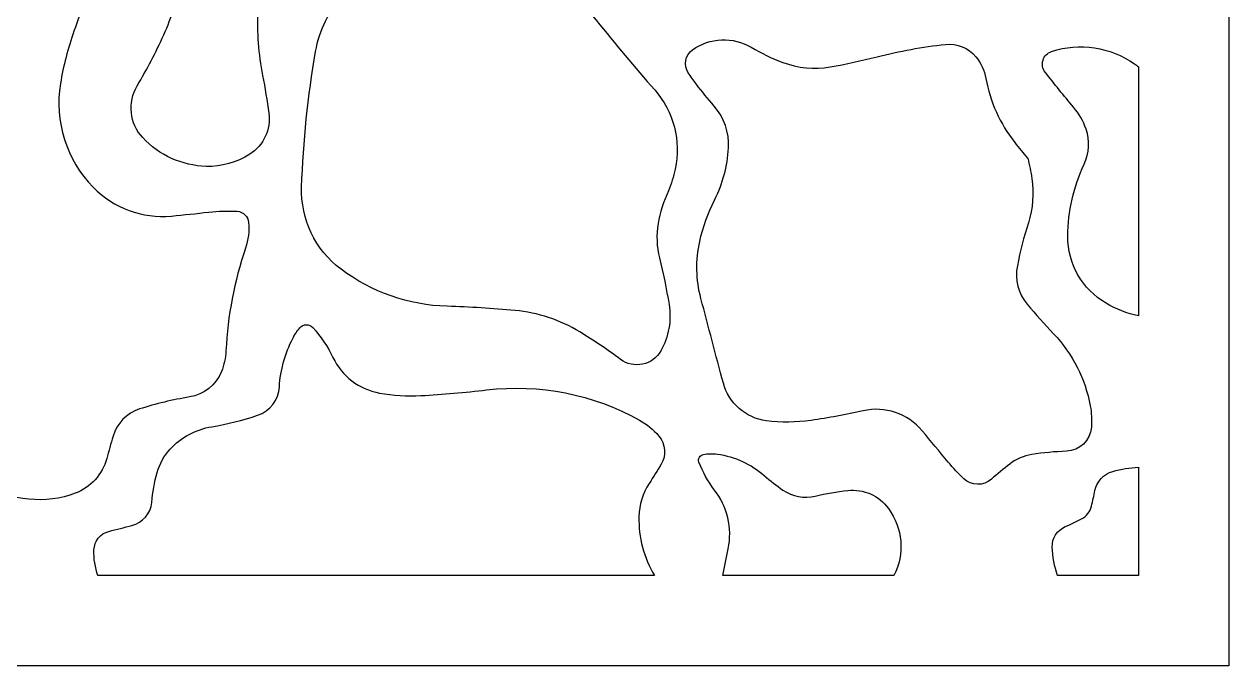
# Model space of a CAD drawing. Header units: centimetres. Extents: x -9.9 to 10.3, y -9.5 to 9.3.
# Drawn here: x -5.011 to -0.14, y -9.532 to -6.935 of the extents above; entities that cross this region are included whole.
import ezdxf

# ---------------------------------------------------------------- set-up
doc = ezdxf.new("R2010")
doc.units = ezdxf.units.CM
doc.header["$MEASUREMENT"] = 0
doc.layers.add('layer 1', color=7, linetype='Continuous')

msp = doc.modelspace()

# ---------------------------------------------------------------- linework, layer by layer
at = {"layer": 'layer 1', "color": 177}
for points, knots in [([(-0.14037, 9.32214), (-0.14037, 9.32214), (-9.88152, 9.32214), (-9.88152, 9.32214), (-9.88152, 9.32214), (-9.88152, 9.32214), (-9.88152, -9.53163), (-9.88152, -9.53163), (-9.88152, -9.53163), (-9.88152, -9.53163), (-0.14037, -9.53163), (-0.14037, -9.53163), (-0.14037, -9.53163), (-0.14037, -9.53163), (-0.14037, 9.32214), (-0.14037, 9.32214)], [0, 0, 0, 0, 0.2, 0.2, 0.2, 0.2, 0.4, 0.4, 0.4, 0.4, 0.6, 0.6, 0.6, 0.6, 1, 1, 1, 1]), ([(-4.27977, -5.81125), (-4.28118, -5.761), (-4.28763, -5.71102), (-4.29904, -5.66205), (-4.29904, -5.66205), (-4.31991, -5.57247), (-4.34848, -5.48487), (-4.38444, -5.40021), (-4.38444, -5.40021), (-4.40358, -5.3552), (-4.45223, -5.33046), (-4.49985, -5.34161), (-4.49985, -5.34161), (-4.56896, -5.35776), (-4.62824, -5.4018), (-4.66361, -5.46333), (-4.66361, -5.46333), (-4.6914, -5.51169), (-4.68136, -5.57287), (-4.6395, -5.60973), (-4.6395, -5.60973), (-4.60802, -5.63748), (-4.57794, -5.66679), (-4.54937, -5.69752), (-4.54937, -5.69752), (-4.4797, -5.77255), (-4.43854, -5.86969), (-4.43306, -5.97193), (-4.43306, -5.97193), (-4.42402, -6.14081), (-4.4076, -6.30919), (-4.38384, -6.47664), (-4.38384, -6.47664), (-4.37072, -6.56913), (-4.37017, -6.663), (-4.38222, -6.75564), (-4.38222, -6.75564), (-4.39221, -6.83296), (-4.41379, -6.90835), (-4.44622, -6.97924), (-4.44622, -6.97924), (-4.47849, -7.04979), (-4.51443, -7.11861), (-4.55389, -7.1854), (-4.55389, -7.1854), (-4.59352, -7.25254), (-4.5844, -7.33765), (-4.53134, -7.39476), (-4.53134, -7.39476), (-4.46493, -7.46628), (-4.37269, -7.50814), (-4.27514, -7.51098), (-4.27514, -7.51098), (-4.21276, -7.5128), (-4.15132, -7.4958), (-4.09874, -7.46218), (-4.09874, -7.46218), (-4.04296, -7.42649), (-4.01292, -7.36177), (-4.02175, -7.29614), (-4.02175, -7.29614), (-4.02863, -7.24496), (-4.03698, -7.19399), (-4.0468, -7.14329), (-4.0468, -7.14329), (-4.06365, -7.0564), (-4.07029, -6.96781), (-4.06658, -6.87938), (-4.06658, -6.87938), (-4.06297, -6.79245), (-4.00218, -6.71836), (-3.91768, -6.69767), (-3.91768, -6.69767), (-3.87503, -6.68724), (-3.83398, -6.67113), (-3.79562, -6.64976), (-3.79562, -6.64976), (-3.76363, -6.63193), (-3.7452, -6.59693), (-3.74865, -6.56046), (-3.74865, -6.56046), (-3.75188, -6.52617), (-3.7656, -6.49373), (-3.78796, -6.46753), (-3.78796, -6.46753), (-3.81041, -6.44121), (-3.84178, -6.42414), (-3.87607, -6.41961), (-3.87607, -6.41961), (-3.92673, -6.41292), (-3.97769, -6.40879), (-4.02877, -6.40725), (-4.02877, -6.40725), (-4.05775, -6.40638), (-4.08629, -6.39984), (-4.11276, -6.38801), (-4.11276, -6.38801), (-4.16395, -6.36518), (-4.20143, -6.31954), (-4.21392, -6.26491), (-4.21392, -6.26491), (-4.23968, -6.1522), (-4.26028, -6.03836), (-4.27566, -5.92377), (-4.27566, -5.92377), (-4.28066, -5.88649), (-4.28204, -5.8488), (-4.27977, -5.81125)], [0, 0, 0, 0, 0.0357143, 0.0357143, 0.0357143, 0.0357143, 0.0714286, 0.0714286, 0.0714286, 0.0714286, 0.1071429, 0.1071429, 0.1071429, 0.1071429, 0.1428571, 0.1428571, 0.1428571, 0.1428571, 0.1785714, 0.1785714, 0.1785714, 0.1785714, 0.2142857, 0.2142857, 0.2142857, 0.2142857, 0.25, 0.25, 0.25, 0.25, 0.2857143, 0.2857143, 0.2857143, 0.2857143, 0.3214286, 0.3214286, 0.3214286, 0.3214286, 0.3571429, 0.3571429, 0.3571429, 0.3571429, 0.3928571, 0.3928571, 0.3928571, 0.3928571, 0.4285714, 0.4285714, 0.4285714, 0.4285714, 0.4642857, 0.4642857, 0.4642857, 0.4642857, 0.5, 0.5, 0.5, 0.5, 0.5357143, 0.5357143, 0.5357143, 0.5357143, 0.5714286, 0.5714286, 0.5714286, 0.5714286, 0.6071429, 0.6071429, 0.6071429, 0.6071429, 0.6428571, 0.6428571, 0.6428571, 0.6428571, 0.6785714, 0.6785714, 0.6785714, 0.6785714, 0.7142857, 0.7142857, 0.7142857, 0.7142857, 0.75, 0.75, 0.75, 0.75, 0.7857143, 0.7857143, 0.7857143, 0.7857143, 0.8214286, 0.8214286, 0.8214286, 0.8214286, 0.8571429, 0.8571429, 0.8571429, 0.8571429, 0.8928571, 0.8928571, 0.8928571, 0.8928571, 0.9285714, 0.9285714, 0.9285714, 0.9285714, 1, 1, 1, 1]), ([(-4.74733, -5.96332), (-4.78467, -5.87727), (-4.84033, -5.80044), (-4.91048, -5.73815), (-4.91048, -5.73815), (-4.93929, -5.71252), (-4.97076, -5.69005), (-5.00435, -5.67111), (-5.00435, -5.67111), (-5.05468, -5.64275), (-5.11787, -5.65291), (-5.1567, -5.69568), (-5.1567, -5.69568), (-5.21255, -5.75716), (-5.2582, -5.82715), (-5.29193, -5.90306), (-5.29193, -5.90306), (-5.33207, -5.9934), (-5.38118, -6.07952), (-5.4385, -6.16007), (-5.4385, -6.16007), (-5.49294, -6.2366), (-5.51141, -6.33295), (-5.48907, -6.42417), (-5.48907, -6.42417), (-5.4677, -6.5115), (-5.43674, -6.59619), (-5.39675, -6.67671), (-5.39675, -6.67671), (-5.38672, -6.69691), (-5.37678, -6.71715), (-5.36695, -6.73744), (-5.36695, -6.73744), (-5.27395, -6.92937), (-5.2361, -7.14348), (-5.2576, -7.35566), (-5.2576, -7.35566), (-5.2654, -7.43251), (-5.28261, -7.50813), (-5.30882, -7.58078), (-5.30882, -7.58078), (-5.33792, -7.66155), (-5.41793, -7.71254), (-5.50344, -7.70498), (-5.50344, -7.70498), (-5.59024, -7.69726), (-5.67689, -7.688), (-5.76335, -7.6772), (-5.76335, -7.6772), (-5.80127, -7.67246), (-5.83932, -7.68466), (-5.86739, -7.71058), (-5.86739, -7.71058), (-5.8907, -7.73215), (-5.90578, -7.76113), (-5.91002, -7.7926), (-5.91002, -7.7926), (-5.92175, -7.87948), (-5.90181, -7.96762), (-5.85378, -8.04096), (-5.85378, -8.04096), (-5.83153, -8.07495), (-5.82821, -8.11799), (-5.84495, -8.155), (-5.84495, -8.155), (-5.86069, -8.18976), (-5.87818, -8.22369), (-5.89738, -8.25666), (-5.89738, -8.25666), (-5.90798, -8.27491), (-5.90937, -8.29708), (-5.90113, -8.31651), (-5.90113, -8.31651), (-5.89289, -8.33594), (-5.87614, -8.35032), (-5.85565, -8.35539), (-5.85565, -8.35539), (-5.79043, -8.37162), (-5.72561, -8.38946), (-5.66127, -8.40889), (-5.66127, -8.40889), (-5.56555, -8.43783), (-5.48531, -8.50388), (-5.43847, -8.59224), (-5.43847, -8.59224), (-5.38377, -8.69542), (-5.29244, -8.7743), (-5.18237, -8.81333), (-5.18237, -8.81333), (-5.12062, -8.83523), (-5.05658, -8.84994), (-4.99146, -8.85717), (-4.99146, -8.85717), (-4.92793, -8.86422), (-4.86366, -8.85598), (-4.80397, -8.8331), (-4.80397, -8.8331), (-4.74177, -8.80925), (-4.69462, -8.75734), (-4.6769, -8.69313), (-4.6769, -8.69313), (-4.66856, -8.66294), (-4.66006, -8.63279), (-4.65141, -8.60268), (-4.65141, -8.60268), (-4.63637, -8.55033), (-4.59613, -8.50893), (-4.54425, -8.49234), (-4.54425, -8.49234), (-4.47806, -8.4712), (-4.41039, -8.45496), (-4.34181, -8.44376), (-4.34181, -8.44376), (-4.28399, -8.4343), (-4.23532, -8.39545), (-4.21335, -8.34114), (-4.21335, -8.34114), (-4.20248, -8.3143), (-4.19621, -8.28582), (-4.1948, -8.25689), (-4.1948, -8.25689), (-4.18794, -8.11544), (-4.1613, -7.97561), (-4.11567, -7.84154), (-4.11567, -7.84154), (-4.10431, -7.80814), (-4.10006, -7.77276), (-4.10319, -7.73762), (-4.10319, -7.73762), (-4.10537, -7.71328), (-4.12496, -7.6942), (-4.14936, -7.69271), (-4.14936, -7.69271), (-4.18748, -7.69037), (-4.22573, -7.69142), (-4.26367, -7.69587), (-4.26367, -7.69587), (-4.31419, -7.70179), (-4.36478, -7.70706), (-4.41544, -7.7117), (-4.41544, -7.7117), (-4.53297, -7.72247), (-4.64918, -7.6797), (-4.73176, -7.59537), (-4.73176, -7.59537), (-4.84005, -7.48478), (-4.88914, -7.32906), (-4.86399, -7.17634), (-4.86399, -7.17634), (-4.85209, -7.10413), (-4.83385, -7.0331), (-4.80949, -6.96408), (-4.80949, -6.96408), (-4.77861, -6.87673), (-4.74557, -6.79014), (-4.7104, -6.70442), (-4.7104, -6.70442), (-4.64857, -6.55368), (-4.63411, -6.38777), (-4.66899, -6.22862), (-4.66899, -6.22862), (-4.68875, -6.13843), (-4.71493, -6.04979), (-4.74733, -5.96333), (-4.74733, -5.96333), (-4.74733, -5.96333), (-4.74733, -5.96332), (-4.74733, -5.96332)], [0, 0, 0, 0, 0.0232558, 0.0232558, 0.0232558, 0.0232558, 0.0465116, 0.0465116, 0.0465116, 0.0465116, 0.0697674, 0.0697674, 0.0697674, 0.0697674, 0.0930233, 0.0930233, 0.0930233, 0.0930233, 0.1162791, 0.1162791, 0.1162791, 0.1162791, 0.1395349, 0.1395349, 0.1395349, 0.1395349, 0.1627907, 0.1627907, 0.1627907, 0.1627907, 0.1860465, 0.1860465, 0.1860465, 0.1860465, 0.2093023, 0.2093023, 0.2093023, 0.2093023, 0.2325581, 0.2325581, 0.2325581, 0.2325581, 0.255814, 0.255814, 0.255814, 0.255814, 0.2790698, 0.2790698, 0.2790698, 0.2790698, 0.3023256, 0.3023256, 0.3023256, 0.3023256, 0.3255814, 0.3255814, 0.3255814, 0.3255814, 0.3488372, 0.3488372, 0.3488372, 0.3488372, 0.372093, 0.372093, 0.372093, 0.372093, 0.3953488, 0.3953488, 0.3953488, 0.3953488, 0.4186047, 0.4186047, 0.4186047, 0.4186047, 0.4418605, 0.4418605, 0.4418605, 0.4418605, 0.4651163, 0.4651163, 0.4651163, 0.4651163, 0.4883721, 0.4883721, 0.4883721, 0.4883721, 0.5116279, 0.5116279, 0.5116279, 0.5116279, 0.5348837, 0.5348837, 0.5348837, 0.5348837, 0.5581395, 0.5581395, 0.5581395, 0.5581395, 0.5813953, 0.5813953, 0.5813953, 0.5813953, 0.6046512, 0.6046512, 0.6046512, 0.6046512, 0.627907, 0.627907, 0.627907, 0.627907, 0.6511628, 0.6511628, 0.6511628, 0.6511628, 0.6744186, 0.6744186, 0.6744186, 0.6744186, 0.6976744, 0.6976744, 0.6976744, 0.6976744, 0.7209302, 0.7209302, 0.7209302, 0.7209302, 0.744186, 0.744186, 0.744186, 0.744186, 0.7674419, 0.7674419, 0.7674419, 0.7674419, 0.7906977, 0.7906977, 0.7906977, 0.7906977, 0.8139535, 0.8139535, 0.8139535, 0.8139535, 0.8372093, 0.8372093, 0.8372093, 0.8372093, 0.8604651, 0.8604651, 0.8604651, 0.8604651, 0.8837209, 0.8837209, 0.8837209, 0.8837209, 0.9069767, 0.9069767, 0.9069767, 0.9069767, 0.9302326, 0.9302326, 0.9302326, 0.9302326, 0.9534884, 0.9534884, 0.9534884, 0.9534884, 1, 1, 1, 1]), ([(-2.40596, -7.60995), (-2.39478, -7.5814), (-2.38585, -7.55203), (-2.37926, -7.52208), (-2.37926, -7.52208), (-2.35423, -7.40827), (-2.38471, -7.28943), (-2.4615, -7.20177), (-2.4615, -7.20177), (-2.54227, -7.10955), (-2.621, -7.01554), (-2.69761, -6.91983), (-2.69761, -6.91983), (-2.77682, -6.82091), (-2.88942, -6.75442), (-3.01431, -6.73291), (-3.01431, -6.73291), (-3.19923, -6.70105), (-3.38857, -6.70624), (-3.57146, -6.74822), (-3.57146, -6.74822), (-3.66805, -6.7704), (-3.74942, -6.83495), (-3.79292, -6.924), (-3.79292, -6.924), (-3.81177, -6.96256), (-3.82504, -7.00358), (-3.83236, -7.04587), (-3.83236, -7.04587), (-3.86373, -7.22725), (-3.88262, -7.41055), (-3.88888, -7.59451), (-3.88888, -7.59451), (-3.89329, -7.7246), (-3.83397, -7.84856), (-3.72982, -7.92663), (-3.72982, -7.92663), (-3.60562, -8.01975), (-3.45581, -8.07229), (-3.30064, -8.07708), (-3.30064, -8.07708), (-3.20894, -8.07992), (-3.11734, -8.08554), (-3.02597, -8.09393), (-3.02597, -8.09393), (-2.93344, -8.10242), (-2.84405, -8.13201), (-2.76472, -8.18039), (-2.76472, -8.18039), (-2.70801, -8.21498), (-2.6529, -8.25214), (-2.59957, -8.29175), (-2.59957, -8.29175), (-2.57407, -8.31066), (-2.54169, -8.31772), (-2.51063, -8.31115), (-2.51063, -8.31115), (-2.47957, -8.30457), (-2.45292, -8.28514), (-2.43727, -8.25752), (-2.43727, -8.25752), (-2.40484, -8.20037), (-2.39299, -8.13386), (-2.40371, -8.06903), (-2.40371, -8.06903), (-2.41412, -8.00604), (-2.42704, -7.94349), (-2.44245, -7.88154), (-2.44245, -7.88154), (-2.45375, -7.83608), (-2.45555, -7.78876), (-2.44775, -7.74258), (-2.44775, -7.74258), (-2.43998, -7.69666), (-2.42592, -7.65203), (-2.40596, -7.60995)], [0, 0, 0, 0, 0.05, 0.05, 0.05, 0.05, 0.1, 0.1, 0.1, 0.1, 0.15, 0.15, 0.15, 0.15, 0.2, 0.2, 0.2, 0.2, 0.25, 0.25, 0.25, 0.25, 0.3, 0.3, 0.3, 0.3, 0.35, 0.35, 0.35, 0.35, 0.4, 0.4, 0.4, 0.4, 0.45, 0.45, 0.45, 0.45, 0.5, 0.5, 0.5, 0.5, 0.55, 0.55, 0.55, 0.55, 0.6, 0.6, 0.6, 0.6, 0.65, 0.65, 0.65, 0.65, 0.7, 0.7, 0.7, 0.7, 0.75, 0.75, 0.75, 0.75, 0.8, 0.8, 0.8, 0.8, 0.85, 0.85, 0.85, 0.85, 0.9, 0.9, 0.9, 0.9, 1, 1, 1, 1]), ([(-0.95425, -7.4782), (-0.97183, -7.45692), (-0.98914, -7.43542), (-1.00618, -7.4137), (-1.00618, -7.4137), (-1.06548, -7.33814), (-1.10561, -7.24929), (-1.12313, -7.15485), (-1.12313, -7.15485), (-1.12905, -7.12292), (-1.14287, -7.093), (-1.16334, -7.06778), (-1.16334, -7.06778), (-1.19303, -7.03115), (-1.23927, -7.01216), (-1.28613, -7.01739), (-1.28613, -7.01739), (-1.37946, -7.02778), (-1.47195, -7.04462), (-1.56295, -7.06778), (-1.56295, -7.06778), (-1.6254, -7.08367), (-1.68843, -7.09722), (-1.75189, -7.1084), (-1.75189, -7.1084), (-1.81648, -7.11978), (-1.88297, -7.1135), (-1.94429, -7.09024), (-1.94429, -7.09024), (-1.98824, -7.07358), (-2.03069, -7.05316), (-2.07114, -7.02922), (-2.07114, -7.02922), (-2.14537, -6.98532), (-2.23841, -6.98925), (-2.30861, -7.03934), (-2.30861, -7.03934), (-2.33854, -7.06071), (-2.34621, -7.10187), (-2.32591, -7.13253), (-2.32591, -7.13253), (-2.31587, -7.14771), (-2.30535, -7.16255), (-2.29436, -7.17704), (-2.29436, -7.17704), (-2.27106, -7.20776), (-2.24674, -7.23769), (-2.22143, -7.26678), (-2.22143, -7.26678), (-2.18079, -7.31349), (-2.15993, -7.37424), (-2.16327, -7.43606), (-2.16327, -7.43606), (-2.16726, -7.5097), (-2.18661, -7.58172), (-2.22004, -7.64745), (-2.22004, -7.64745), (-2.24695, -7.70035), (-2.26698, -7.75645), (-2.27965, -7.81442), (-2.27965, -7.81442), (-2.29626, -7.89056), (-2.29465, -7.96951), (-2.27493, -8.0449), (-2.27493, -8.0449), (-2.24497, -8.15948), (-2.21462, -8.27396), (-2.18388, -8.38834), (-2.18388, -8.38834), (-2.16209, -8.46934), (-2.09367, -8.52914), (-2.01047, -8.53979), (-2.01047, -8.53979), (-1.95035, -8.5475), (-1.88948, -8.5471), (-1.82946, -8.53858), (-1.82946, -8.53858), (-1.75869, -8.52854), (-1.68837, -8.51556), (-1.61867, -8.49967), (-1.61867, -8.49967), (-1.53059, -8.47956), (-1.43861, -8.51067), (-1.38073, -8.58004), (-1.38073, -8.58004), (-1.34546, -8.62233), (-1.31031, -8.66472), (-1.27528, -8.70721), (-1.27528, -8.70721), (-1.25561, -8.73106), (-1.2344, -8.7536), (-1.21179, -8.77468), (-1.21179, -8.77468), (-1.18061, -8.80371), (-1.13259, -8.80455), (-1.10049, -8.77654), (-1.10049, -8.77654), (-1.07618, -8.75536), (-1.05132, -8.73481), (-1.02594, -8.71492), (-1.02594, -8.71492), (-1.00015, -8.69471), (-0.96959, -8.68145), (-0.93721, -8.67644), (-0.93721, -8.67644), (-0.89095, -8.66927), (-0.84429, -8.66488), (-0.79751, -8.66329), (-0.79751, -8.66329), (-0.74387, -8.66144), (-0.70025, -8.61958), (-0.69633, -8.56606), (-0.69633, -8.56606), (-0.69419, -8.53718), (-0.69575, -8.50816), (-0.70094, -8.47967), (-0.70094, -8.47967), (-0.72092, -8.37023), (-0.77228, -8.26901), (-0.84882, -8.18828), (-0.84882, -8.18828), (-0.88559, -8.14949), (-0.92115, -8.10958), (-0.95547, -8.06861), (-0.95547, -8.06861), (-0.99152, -8.02558), (-1.00624, -7.96854), (-0.99556, -7.91342), (-0.99556, -7.91342), (-0.98415, -7.85456), (-0.96932, -7.7964), (-0.95114, -7.73926), (-0.95114, -7.73926), (-0.93273, -7.68141), (-0.92784, -7.62013), (-0.93685, -7.56009), (-0.93685, -7.56009), (-0.94098, -7.53257), (-0.94663, -7.5053), (-0.95378, -7.4784), (-0.95378, -7.4784), (-0.95378, -7.4784), (-0.95425, -7.4782), (-0.95425, -7.4782), (-0.95425, -7.4782), (-0.95425, -7.4782), (-0.95425, -7.4782), (-0.95425, -7.4782)], [0, 0, 0, 0, 0.0263158, 0.0263158, 0.0263158, 0.0263158, 0.0526316, 0.0526316, 0.0526316, 0.0526316, 0.0789474, 0.0789474, 0.0789474, 0.0789474, 0.1052632, 0.1052632, 0.1052632, 0.1052632, 0.1315789, 0.1315789, 0.1315789, 0.1315789, 0.1578947, 0.1578947, 0.1578947, 0.1578947, 0.1842105, 0.1842105, 0.1842105, 0.1842105, 0.2105263, 0.2105263, 0.2105263, 0.2105263, 0.2368421, 0.2368421, 0.2368421, 0.2368421, 0.2631579, 0.2631579, 0.2631579, 0.2631579, 0.2894737, 0.2894737, 0.2894737, 0.2894737, 0.3157895, 0.3157895, 0.3157895, 0.3157895, 0.3421053, 0.3421053, 0.3421053, 0.3421053, 0.3684211, 0.3684211, 0.3684211, 0.3684211, 0.3947368, 0.3947368, 0.3947368, 0.3947368, 0.4210526, 0.4210526, 0.4210526, 0.4210526, 0.4473684, 0.4473684, 0.4473684, 0.4473684, 0.4736842, 0.4736842, 0.4736842, 0.4736842, 0.5, 0.5, 0.5, 0.5, 0.5263158, 0.5263158, 0.5263158, 0.5263158, 0.5526316, 0.5526316, 0.5526316, 0.5526316, 0.5789474, 0.5789474, 0.5789474, 0.5789474, 0.6052632, 0.6052632, 0.6052632, 0.6052632, 0.6315789, 0.6315789, 0.6315789, 0.6315789, 0.6578947, 0.6578947, 0.6578947, 0.6578947, 0.6842105, 0.6842105, 0.6842105, 0.6842105, 0.7105263, 0.7105263, 0.7105263, 0.7105263, 0.7368421, 0.7368421, 0.7368421, 0.7368421, 0.7631579, 0.7631579, 0.7631579, 0.7631579, 0.7894737, 0.7894737, 0.7894737, 0.7894737, 0.8157895, 0.8157895, 0.8157895, 0.8157895, 0.8421053, 0.8421053, 0.8421053, 0.8421053, 0.8684211, 0.8684211, 0.8684211, 0.8684211, 0.8947368, 0.8947368, 0.8947368, 0.8947368, 0.9210526, 0.9210526, 0.9210526, 0.9210526, 0.9473684, 0.9473684, 0.9473684, 0.9473684, 1, 1, 1, 1]), ([(-0.50561, -8.11576), (-0.50561, -8.11576), (-0.50561, -7.1082), (-0.50561, -7.1082), (-0.50561, -7.1082), (-0.51125, -7.10413), (-0.51691, -7.10009), (-0.52259, -7.09608), (-0.52259, -7.09608), (-0.62006, -7.02735), (-0.74421, -7.00878), (-0.8575, -7.04609), (-0.8575, -7.04609), (-0.87396, -7.05153), (-0.88677, -7.06462), (-0.89187, -7.08119), (-0.89187, -7.08119), (-0.89696, -7.09777), (-0.89379, -7.11568), (-0.88322, -7.12943), (-0.88322, -7.12943), (-0.84608, -7.17789), (-0.80767, -7.22536), (-0.76804, -7.2718), (-0.76804, -7.2718), (-0.74585, -7.2978), (-0.72877, -7.32776), (-0.71769, -7.36008), (-0.71769, -7.36008), (-0.70185, -7.40652), (-0.70468, -7.45733), (-0.72557, -7.50173), (-0.72557, -7.50173), (-0.76857, -7.59309), (-0.79113, -7.69269), (-0.79167, -7.79367), (-0.79167, -7.79367), (-0.79225, -7.90522), (-0.73332, -8.00853), (-0.63695, -8.06471), (-0.63695, -8.06471), (-0.59612, -8.08852), (-0.5518, -8.10575), (-0.50561, -8.11576)], [0, 0, 0, 0, 0.0833333, 0.0833333, 0.0833333, 0.0833333, 0.1666667, 0.1666667, 0.1666667, 0.1666667, 0.25, 0.25, 0.25, 0.25, 0.3333333, 0.3333333, 0.3333333, 0.3333333, 0.4166667, 0.4166667, 0.4166667, 0.4166667, 0.5, 0.5, 0.5, 0.5, 0.5833333, 0.5833333, 0.5833333, 0.5833333, 0.6666667, 0.6666667, 0.6666667, 0.6666667, 0.75, 0.75, 0.75, 0.75, 0.8333333, 0.8333333, 0.8333333, 0.8333333, 1, 1, 1, 1]), ([(-4.7122, -9.16639), (-4.7122, -9.16639), (-2.46267, -9.16639), (-2.46267, -9.16639), (-2.46267, -9.16639), (-2.50571, -9.09432), (-2.52749, -9.01149), (-2.52548, -8.92756), (-2.52548, -8.92756), (-2.52434, -8.87985), (-2.50993, -8.83337), (-2.48388, -8.79337), (-2.48388, -8.79337), (-2.46721, -8.76778), (-2.45107, -8.74185), (-2.43546, -8.71561), (-2.43546, -8.71561), (-2.41397, -8.67944), (-2.41778, -8.63367), (-2.44501, -8.60161), (-2.44501, -8.60161), (-2.46694, -8.57577), (-2.49332, -8.55408), (-2.52292, -8.53757), (-2.52292, -8.53757), (-2.71096, -8.43268), (-2.9272, -8.38988), (-3.14101, -8.41531), (-3.14101, -8.41531), (-3.22935, -8.42581), (-3.31802, -8.43346), (-3.40686, -8.43823), (-3.40686, -8.43823), (-3.46291, -8.44126), (-3.51914, -8.43775), (-3.57438, -8.42778), (-3.57438, -8.42778), (-3.65662, -8.41294), (-3.72669, -8.35926), (-3.76249, -8.28375), (-3.76249, -8.28375), (-3.78349, -8.23944), (-3.81106, -8.19857), (-3.84429, -8.16251), (-3.84429, -8.16251), (-3.85103, -8.15521), (-3.8606, -8.15117), (-3.87053, -8.15144), (-3.87053, -8.15144), (-3.88046, -8.1517), (-3.88976, -8.1562), (-3.8961, -8.16385), (-3.8961, -8.16385), (-3.90717, -8.17718), (-3.91678, -8.19165), (-3.92478, -8.20702), (-3.92478, -8.20702), (-3.95635, -8.26773), (-3.97479, -8.33437), (-3.97889, -8.40267), (-3.97889, -8.40267), (-3.98204, -8.45532), (-4.01687, -8.50084), (-4.06684, -8.51772), (-4.06684, -8.51772), (-4.12735, -8.53814), (-4.18941, -8.55366), (-4.25241, -8.56411), (-4.25241, -8.56411), (-4.31708, -8.57483), (-4.37629, -8.60681), (-4.4207, -8.65503), (-4.4207, -8.65503), (-4.44538, -8.68182), (-4.46329, -8.71411), (-4.47294, -8.74923), (-4.47294, -8.74923), (-4.48379, -8.78888), (-4.49116, -8.82939), (-4.49495, -8.87032), (-4.49495, -8.87032), (-4.49911, -8.91531), (-4.53134, -8.95276), (-4.57519, -8.96364), (-4.57519, -8.96364), (-4.60631, -8.97135), (-4.63737, -8.97928), (-4.66838, -8.98744), (-4.66838, -8.98744), (-4.70279, -8.99649), (-4.7272, -9.02697), (-4.72846, -9.06253), (-4.72846, -9.06253), (-4.72973, -9.09788), (-4.72421, -9.13313), (-4.7122, -9.16639)], [0, 0, 0, 0, 0.04, 0.04, 0.04, 0.04, 0.08, 0.08, 0.08, 0.08, 0.12, 0.12, 0.12, 0.12, 0.16, 0.16, 0.16, 0.16, 0.2, 0.2, 0.2, 0.2, 0.24, 0.24, 0.24, 0.24, 0.28, 0.28, 0.28, 0.28, 0.32, 0.32, 0.32, 0.32, 0.36, 0.36, 0.36, 0.36, 0.4, 0.4, 0.4, 0.4, 0.44, 0.44, 0.44, 0.44, 0.48, 0.48, 0.48, 0.48, 0.52, 0.52, 0.52, 0.52, 0.56, 0.56, 0.56, 0.56, 0.6, 0.6, 0.6, 0.6, 0.64, 0.64, 0.64, 0.64, 0.68, 0.68, 0.68, 0.68, 0.72, 0.72, 0.72, 0.72, 0.76, 0.76, 0.76, 0.76, 0.8, 0.8, 0.8, 0.8, 0.84, 0.84, 0.84, 0.84, 0.88, 0.88, 0.88, 0.88, 0.92, 0.92, 0.92, 0.92, 1, 1, 1, 1]), ([(-1.4948, -9.16639), (-1.45021, -9.0788), (-1.45869, -8.97365), (-1.51685, -8.89441), (-1.51685, -8.89441), (-1.55482, -8.84267), (-1.61737, -8.81504), (-1.68118, -8.8219), (-1.68118, -8.8219), (-1.72537, -8.82664), (-1.76919, -8.8343), (-1.81237, -8.84483), (-1.81237, -8.84483), (-1.85749, -8.85584), (-1.90521, -8.84687), (-1.94326, -8.82023), (-1.94326, -8.82023), (-1.96934, -8.80197), (-1.99447, -8.78239), (-2.01855, -8.76156), (-2.01855, -8.76156), (-2.0722, -8.71514), (-2.138, -8.68508), (-2.20822, -8.67494), (-2.20822, -8.67494), (-2.22707, -8.67222), (-2.24624, -8.67258), (-2.26498, -8.67601), (-2.26498, -8.67601), (-2.27177, -8.67726), (-2.27766, -8.68145), (-2.28107, -8.68745), (-2.28107, -8.68745), (-2.28448, -8.69345), (-2.28508, -8.70062), (-2.28268, -8.70709), (-2.28268, -8.70709), (-2.26782, -8.7473), (-2.2469, -8.78498), (-2.22064, -8.81886), (-2.22064, -8.81886), (-2.16808, -8.88665), (-2.14747, -8.97395), (-2.1641, -9.0581), (-2.1641, -9.0581), (-2.17124, -9.09423), (-2.17851, -9.13032), (-2.18589, -9.16639), (-2.18589, -9.16639), (-2.18589, -9.16639), (-1.4948, -9.16639), (-1.4948, -9.16639), (-1.4948, -9.16639), (-1.4948, -9.16639), (-1.4948, -9.16639), (-1.4948, -9.16639)], [0, 0, 0, 0, 0.0666667, 0.0666667, 0.0666667, 0.0666667, 0.1333333, 0.1333333, 0.1333333, 0.1333333, 0.2, 0.2, 0.2, 0.2, 0.2666667, 0.2666667, 0.2666667, 0.2666667, 0.3333333, 0.3333333, 0.3333333, 0.3333333, 0.4, 0.4, 0.4, 0.4, 0.4666667, 0.4666667, 0.4666667, 0.4666667, 0.5333333, 0.5333333, 0.5333333, 0.5333333, 0.6, 0.6, 0.6, 0.6, 0.6666667, 0.6666667, 0.6666667, 0.6666667, 0.7333333, 0.7333333, 0.7333333, 0.7333333, 0.8, 0.8, 0.8, 0.8, 0.8666667, 0.8666667, 0.8666667, 0.8666667, 1, 1, 1, 1]), ([(-0.50561, -8.72739), (-0.54085, -8.72968), (-0.57575, -8.73559), (-0.60978, -8.74503), (-0.60978, -8.74503), (-0.64642, -8.7552), (-0.67426, -8.78499), (-0.68189, -8.82224), (-0.68189, -8.82224), (-0.68623, -8.84337), (-0.69097, -8.86442), (-0.69611, -8.88536), (-0.69611, -8.88536), (-0.70149, -8.90725), (-0.71596, -8.92582), (-0.73586, -8.93641), (-0.73586, -8.93641), (-0.75743, -8.94789), (-0.77948, -8.95845), (-0.80195, -8.96807), (-0.80195, -8.96807), (-0.83484, -8.98216), (-0.85576, -9.01489), (-0.85469, -9.05065), (-0.85469, -9.05065), (-0.85352, -9.0901), (-0.84631, -9.12913), (-0.83329, -9.16639), (-0.83329, -9.16639), (-0.83329, -9.16639), (-0.50561, -9.16639), (-0.50561, -9.16639), (-0.50561, -9.16639), (-0.50561, -9.16639), (-0.50561, -8.72739), (-0.50561, -8.72739)], [0, 0, 0, 0, 0.1, 0.1, 0.1, 0.1, 0.2, 0.2, 0.2, 0.2, 0.3, 0.3, 0.3, 0.3, 0.4, 0.4, 0.4, 0.4, 0.5, 0.5, 0.5, 0.5, 0.6, 0.6, 0.6, 0.6, 0.7, 0.7, 0.7, 0.7, 0.8, 0.8, 0.8, 0.8, 1, 1, 1, 1])]:
    msp.add_open_spline(points, degree=3, knots=knots, dxfattribs=at)
at = {"layer": 'layer 1', "lineweight": 9}
for points, knots in [([(-0.14037, 9.32214), (-0.14037, 9.32214), (-9.88152, 9.32214), (-9.88152, 9.32214), (-9.88152, 9.32214), (-9.88152, 9.32214), (-9.88152, -9.53163), (-9.88152, -9.53163), (-9.88152, -9.53163), (-9.88152, -9.53163), (-0.14037, -9.53163), (-0.14037, -9.53163), (-0.14037, -9.53163), (-0.14037, -9.53163), (-0.14037, 9.32214), (-0.14037, 9.32214)], [0, 0, 0, 0, 0.2, 0.2, 0.2, 0.2, 0.4, 0.4, 0.4, 0.4, 0.6, 0.6, 0.6, 0.6, 1, 1, 1, 1]), ([(-4.27977, -5.81125), (-4.28118, -5.761), (-4.28763, -5.71102), (-4.29904, -5.66205), (-4.29904, -5.66205), (-4.31991, -5.57247), (-4.34848, -5.48487), (-4.38444, -5.40021), (-4.38444, -5.40021), (-4.40358, -5.3552), (-4.45223, -5.33046), (-4.49985, -5.34161), (-4.49985, -5.34161), (-4.56896, -5.35776), (-4.62824, -5.4018), (-4.66361, -5.46333), (-4.66361, -5.46333), (-4.6914, -5.51169), (-4.68136, -5.57287), (-4.6395, -5.60973), (-4.6395, -5.60973), (-4.60802, -5.63748), (-4.57794, -5.66679), (-4.54937, -5.69752), (-4.54937, -5.69752), (-4.4797, -5.77255), (-4.43854, -5.86969), (-4.43306, -5.97193), (-4.43306, -5.97193), (-4.42402, -6.14081), (-4.4076, -6.30919), (-4.38384, -6.47664), (-4.38384, -6.47664), (-4.37072, -6.56913), (-4.37017, -6.663), (-4.38222, -6.75564), (-4.38222, -6.75564), (-4.39221, -6.83296), (-4.41379, -6.90835), (-4.44622, -6.97924), (-4.44622, -6.97924), (-4.47849, -7.04979), (-4.51443, -7.11861), (-4.55389, -7.1854), (-4.55389, -7.1854), (-4.59352, -7.25254), (-4.5844, -7.33765), (-4.53134, -7.39476), (-4.53134, -7.39476), (-4.46493, -7.46628), (-4.37269, -7.50814), (-4.27514, -7.51098), (-4.27514, -7.51098), (-4.21276, -7.5128), (-4.15132, -7.4958), (-4.09874, -7.46218), (-4.09874, -7.46218), (-4.04296, -7.42649), (-4.01292, -7.36177), (-4.02175, -7.29614), (-4.02175, -7.29614), (-4.02863, -7.24496), (-4.03698, -7.19399), (-4.0468, -7.14329), (-4.0468, -7.14329), (-4.06365, -7.0564), (-4.07029, -6.96781), (-4.06658, -6.87938), (-4.06658, -6.87938), (-4.06297, -6.79245), (-4.00218, -6.71836), (-3.91768, -6.69767), (-3.91768, -6.69767), (-3.87503, -6.68724), (-3.83398, -6.67113), (-3.79562, -6.64976), (-3.79562, -6.64976), (-3.76363, -6.63193), (-3.7452, -6.59693), (-3.74865, -6.56046), (-3.74865, -6.56046), (-3.75188, -6.52617), (-3.7656, -6.49373), (-3.78796, -6.46753), (-3.78796, -6.46753), (-3.81041, -6.44121), (-3.84178, -6.42414), (-3.87607, -6.41961), (-3.87607, -6.41961), (-3.92673, -6.41292), (-3.97769, -6.40879), (-4.02877, -6.40725), (-4.02877, -6.40725), (-4.05775, -6.40638), (-4.08629, -6.39984), (-4.11276, -6.38801), (-4.11276, -6.38801), (-4.16395, -6.36518), (-4.20143, -6.31954), (-4.21392, -6.26491), (-4.21392, -6.26491), (-4.23968, -6.1522), (-4.26028, -6.03836), (-4.27566, -5.92377), (-4.27566, -5.92377), (-4.28066, -5.88649), (-4.28204, -5.8488), (-4.27977, -5.81125)], [0, 0, 0, 0, 0.0357143, 0.0357143, 0.0357143, 0.0357143, 0.0714286, 0.0714286, 0.0714286, 0.0714286, 0.1071429, 0.1071429, 0.1071429, 0.1071429, 0.1428571, 0.1428571, 0.1428571, 0.1428571, 0.1785714, 0.1785714, 0.1785714, 0.1785714, 0.2142857, 0.2142857, 0.2142857, 0.2142857, 0.25, 0.25, 0.25, 0.25, 0.2857143, 0.2857143, 0.2857143, 0.2857143, 0.3214286, 0.3214286, 0.3214286, 0.3214286, 0.3571429, 0.3571429, 0.3571429, 0.3571429, 0.3928571, 0.3928571, 0.3928571, 0.3928571, 0.4285714, 0.4285714, 0.4285714, 0.4285714, 0.4642857, 0.4642857, 0.4642857, 0.4642857, 0.5, 0.5, 0.5, 0.5, 0.5357143, 0.5357143, 0.5357143, 0.5357143, 0.5714286, 0.5714286, 0.5714286, 0.5714286, 0.6071429, 0.6071429, 0.6071429, 0.6071429, 0.6428571, 0.6428571, 0.6428571, 0.6428571, 0.6785714, 0.6785714, 0.6785714, 0.6785714, 0.7142857, 0.7142857, 0.7142857, 0.7142857, 0.75, 0.75, 0.75, 0.75, 0.7857143, 0.7857143, 0.7857143, 0.7857143, 0.8214286, 0.8214286, 0.8214286, 0.8214286, 0.8571429, 0.8571429, 0.8571429, 0.8571429, 0.8928571, 0.8928571, 0.8928571, 0.8928571, 0.9285714, 0.9285714, 0.9285714, 0.9285714, 1, 1, 1, 1]), ([(-4.74733, -5.96332), (-4.78467, -5.87727), (-4.84033, -5.80044), (-4.91048, -5.73815), (-4.91048, -5.73815), (-4.93929, -5.71252), (-4.97076, -5.69005), (-5.00435, -5.67111), (-5.00435, -5.67111), (-5.05468, -5.64275), (-5.11787, -5.65291), (-5.1567, -5.69568), (-5.1567, -5.69568), (-5.21255, -5.75716), (-5.2582, -5.82715), (-5.29193, -5.90306), (-5.29193, -5.90306), (-5.33207, -5.9934), (-5.38118, -6.07952), (-5.4385, -6.16007), (-5.4385, -6.16007), (-5.49294, -6.2366), (-5.51141, -6.33295), (-5.48907, -6.42417), (-5.48907, -6.42417), (-5.4677, -6.5115), (-5.43674, -6.59619), (-5.39675, -6.67671), (-5.39675, -6.67671), (-5.38672, -6.69691), (-5.37678, -6.71715), (-5.36695, -6.73744), (-5.36695, -6.73744), (-5.27395, -6.92937), (-5.2361, -7.14348), (-5.2576, -7.35566), (-5.2576, -7.35566), (-5.2654, -7.43251), (-5.28261, -7.50813), (-5.30882, -7.58078), (-5.30882, -7.58078), (-5.33792, -7.66155), (-5.41793, -7.71254), (-5.50344, -7.70498), (-5.50344, -7.70498), (-5.59024, -7.69726), (-5.67689, -7.688), (-5.76335, -7.6772), (-5.76335, -7.6772), (-5.80127, -7.67246), (-5.83932, -7.68466), (-5.86739, -7.71058), (-5.86739, -7.71058), (-5.8907, -7.73215), (-5.90578, -7.76113), (-5.91002, -7.7926), (-5.91002, -7.7926), (-5.92175, -7.87948), (-5.90181, -7.96762), (-5.85378, -8.04096), (-5.85378, -8.04096), (-5.83153, -8.07495), (-5.82821, -8.11799), (-5.84495, -8.155), (-5.84495, -8.155), (-5.86069, -8.18976), (-5.87818, -8.22369), (-5.89738, -8.25666), (-5.89738, -8.25666), (-5.90798, -8.27491), (-5.90937, -8.29708), (-5.90113, -8.31651), (-5.90113, -8.31651), (-5.89289, -8.33594), (-5.87614, -8.35032), (-5.85565, -8.35539), (-5.85565, -8.35539), (-5.79043, -8.37162), (-5.72561, -8.38946), (-5.66127, -8.40889), (-5.66127, -8.40889), (-5.56555, -8.43783), (-5.48531, -8.50388), (-5.43847, -8.59224), (-5.43847, -8.59224), (-5.38377, -8.69542), (-5.29244, -8.7743), (-5.18237, -8.81333), (-5.18237, -8.81333), (-5.12062, -8.83523), (-5.05658, -8.84994), (-4.99146, -8.85717), (-4.99146, -8.85717), (-4.92793, -8.86422), (-4.86366, -8.85598), (-4.80397, -8.8331), (-4.80397, -8.8331), (-4.74177, -8.80925), (-4.69462, -8.75734), (-4.6769, -8.69313), (-4.6769, -8.69313), (-4.66856, -8.66294), (-4.66006, -8.63279), (-4.65141, -8.60268), (-4.65141, -8.60268), (-4.63637, -8.55033), (-4.59613, -8.50893), (-4.54425, -8.49234), (-4.54425, -8.49234), (-4.47806, -8.4712), (-4.41039, -8.45496), (-4.34181, -8.44376), (-4.34181, -8.44376), (-4.28399, -8.4343), (-4.23532, -8.39545), (-4.21335, -8.34114), (-4.21335, -8.34114), (-4.20248, -8.3143), (-4.19621, -8.28582), (-4.1948, -8.25689), (-4.1948, -8.25689), (-4.18794, -8.11544), (-4.1613, -7.97561), (-4.11567, -7.84154), (-4.11567, -7.84154), (-4.10431, -7.80814), (-4.10006, -7.77276), (-4.10319, -7.73762), (-4.10319, -7.73762), (-4.10537, -7.71328), (-4.12496, -7.6942), (-4.14936, -7.69271), (-4.14936, -7.69271), (-4.18748, -7.69037), (-4.22573, -7.69142), (-4.26367, -7.69587), (-4.26367, -7.69587), (-4.31419, -7.70179), (-4.36478, -7.70706), (-4.41544, -7.7117), (-4.41544, -7.7117), (-4.53297, -7.72247), (-4.64918, -7.6797), (-4.73176, -7.59537), (-4.73176, -7.59537), (-4.84005, -7.48478), (-4.88914, -7.32906), (-4.86399, -7.17634), (-4.86399, -7.17634), (-4.85209, -7.10413), (-4.83385, -7.0331), (-4.80949, -6.96408), (-4.80949, -6.96408), (-4.77861, -6.87673), (-4.74557, -6.79014), (-4.7104, -6.70442), (-4.7104, -6.70442), (-4.64857, -6.55368), (-4.63411, -6.38777), (-4.66899, -6.22862), (-4.66899, -6.22862), (-4.68875, -6.13843), (-4.71493, -6.04979), (-4.74733, -5.96333)], [0, 0, 0, 0, 0.0238095, 0.0238095, 0.0238095, 0.0238095, 0.047619, 0.047619, 0.047619, 0.047619, 0.0714286, 0.0714286, 0.0714286, 0.0714286, 0.0952381, 0.0952381, 0.0952381, 0.0952381, 0.1190476, 0.1190476, 0.1190476, 0.1190476, 0.1428571, 0.1428571, 0.1428571, 0.1428571, 0.1666667, 0.1666667, 0.1666667, 0.1666667, 0.1904762, 0.1904762, 0.1904762, 0.1904762, 0.2142857, 0.2142857, 0.2142857, 0.2142857, 0.2380952, 0.2380952, 0.2380952, 0.2380952, 0.2619048, 0.2619048, 0.2619048, 0.2619048, 0.2857143, 0.2857143, 0.2857143, 0.2857143, 0.3095238, 0.3095238, 0.3095238, 0.3095238, 0.3333333, 0.3333333, 0.3333333, 0.3333333, 0.3571429, 0.3571429, 0.3571429, 0.3571429, 0.3809524, 0.3809524, 0.3809524, 0.3809524, 0.4047619, 0.4047619, 0.4047619, 0.4047619, 0.4285714, 0.4285714, 0.4285714, 0.4285714, 0.452381, 0.452381, 0.452381, 0.452381, 0.4761905, 0.4761905, 0.4761905, 0.4761905, 0.5, 0.5, 0.5, 0.5, 0.5238095, 0.5238095, 0.5238095, 0.5238095, 0.547619, 0.547619, 0.547619, 0.547619, 0.5714286, 0.5714286, 0.5714286, 0.5714286, 0.5952381, 0.5952381, 0.5952381, 0.5952381, 0.6190476, 0.6190476, 0.6190476, 0.6190476, 0.6428571, 0.6428571, 0.6428571, 0.6428571, 0.6666667, 0.6666667, 0.6666667, 0.6666667, 0.6904762, 0.6904762, 0.6904762, 0.6904762, 0.7142857, 0.7142857, 0.7142857, 0.7142857, 0.7380952, 0.7380952, 0.7380952, 0.7380952, 0.7619048, 0.7619048, 0.7619048, 0.7619048, 0.7857143, 0.7857143, 0.7857143, 0.7857143, 0.8095238, 0.8095238, 0.8095238, 0.8095238, 0.8333333, 0.8333333, 0.8333333, 0.8333333, 0.8571429, 0.8571429, 0.8571429, 0.8571429, 0.8809524, 0.8809524, 0.8809524, 0.8809524, 0.9047619, 0.9047619, 0.9047619, 0.9047619, 0.9285714, 0.9285714, 0.9285714, 0.9285714, 0.952381, 0.952381, 0.952381, 0.952381, 1, 1, 1, 1]), ([(-2.40596, -7.60995), (-2.39478, -7.5814), (-2.38585, -7.55203), (-2.37926, -7.52208), (-2.37926, -7.52208), (-2.35423, -7.40827), (-2.38471, -7.28943), (-2.4615, -7.20177), (-2.4615, -7.20177), (-2.54227, -7.10955), (-2.621, -7.01554), (-2.69761, -6.91983), (-2.69761, -6.91983), (-2.77682, -6.82091), (-2.88942, -6.75442), (-3.01431, -6.73291), (-3.01431, -6.73291), (-3.19923, -6.70105), (-3.38857, -6.70624), (-3.57146, -6.74822), (-3.57146, -6.74822), (-3.66805, -6.7704), (-3.74942, -6.83495), (-3.79292, -6.924), (-3.79292, -6.924), (-3.81177, -6.96256), (-3.82504, -7.00358), (-3.83236, -7.04587), (-3.83236, -7.04587), (-3.86373, -7.22725), (-3.88262, -7.41055), (-3.88888, -7.59451), (-3.88888, -7.59451), (-3.89329, -7.7246), (-3.83397, -7.84856), (-3.72982, -7.92663), (-3.72982, -7.92663), (-3.60562, -8.01975), (-3.45581, -8.07229), (-3.30064, -8.07708), (-3.30064, -8.07708), (-3.20894, -8.07992), (-3.11734, -8.08554), (-3.02597, -8.09393), (-3.02597, -8.09393), (-2.93344, -8.10242), (-2.84405, -8.13201), (-2.76472, -8.18039), (-2.76472, -8.18039), (-2.70801, -8.21498), (-2.6529, -8.25214), (-2.59957, -8.29175), (-2.59957, -8.29175), (-2.57407, -8.31066), (-2.54169, -8.31772), (-2.51063, -8.31115), (-2.51063, -8.31115), (-2.47957, -8.30457), (-2.45292, -8.28514), (-2.43727, -8.25752), (-2.43727, -8.25752), (-2.40484, -8.20037), (-2.39299, -8.13386), (-2.40371, -8.06903), (-2.40371, -8.06903), (-2.41412, -8.00604), (-2.42704, -7.94349), (-2.44245, -7.88154), (-2.44245, -7.88154), (-2.45375, -7.83608), (-2.45555, -7.78876), (-2.44775, -7.74258), (-2.44775, -7.74258), (-2.43998, -7.69666), (-2.42592, -7.65203), (-2.40596, -7.60995)], [0, 0, 0, 0, 0.05, 0.05, 0.05, 0.05, 0.1, 0.1, 0.1, 0.1, 0.15, 0.15, 0.15, 0.15, 0.2, 0.2, 0.2, 0.2, 0.25, 0.25, 0.25, 0.25, 0.3, 0.3, 0.3, 0.3, 0.35, 0.35, 0.35, 0.35, 0.4, 0.4, 0.4, 0.4, 0.45, 0.45, 0.45, 0.45, 0.5, 0.5, 0.5, 0.5, 0.55, 0.55, 0.55, 0.55, 0.6, 0.6, 0.6, 0.6, 0.65, 0.65, 0.65, 0.65, 0.7, 0.7, 0.7, 0.7, 0.75, 0.75, 0.75, 0.75, 0.8, 0.8, 0.8, 0.8, 0.85, 0.85, 0.85, 0.85, 0.9, 0.9, 0.9, 0.9, 1, 1, 1, 1]), ([(-0.95425, -7.4782), (-0.97183, -7.45692), (-0.98914, -7.43542), (-1.00618, -7.4137), (-1.00618, -7.4137), (-1.06548, -7.33814), (-1.10561, -7.24929), (-1.12313, -7.15485), (-1.12313, -7.15485), (-1.12905, -7.12292), (-1.14287, -7.093), (-1.16334, -7.06778), (-1.16334, -7.06778), (-1.19303, -7.03115), (-1.23927, -7.01216), (-1.28613, -7.01739), (-1.28613, -7.01739), (-1.37946, -7.02778), (-1.47195, -7.04462), (-1.56295, -7.06778), (-1.56295, -7.06778), (-1.6254, -7.08367), (-1.68843, -7.09722), (-1.75189, -7.1084), (-1.75189, -7.1084), (-1.81648, -7.11978), (-1.88297, -7.1135), (-1.94429, -7.09024), (-1.94429, -7.09024), (-1.98824, -7.07358), (-2.03069, -7.05316), (-2.07114, -7.02922), (-2.07114, -7.02922), (-2.14537, -6.98532), (-2.23841, -6.98925), (-2.30861, -7.03934), (-2.30861, -7.03934), (-2.33854, -7.06071), (-2.34621, -7.10187), (-2.32591, -7.13253), (-2.32591, -7.13253), (-2.31587, -7.14771), (-2.30535, -7.16255), (-2.29436, -7.17704), (-2.29436, -7.17704), (-2.27106, -7.20776), (-2.24674, -7.23769), (-2.22143, -7.26678), (-2.22143, -7.26678), (-2.18079, -7.31349), (-2.15993, -7.37424), (-2.16327, -7.43606), (-2.16327, -7.43606), (-2.16726, -7.5097), (-2.18661, -7.58172), (-2.22004, -7.64745), (-2.22004, -7.64745), (-2.24695, -7.70035), (-2.26698, -7.75645), (-2.27965, -7.81442), (-2.27965, -7.81442), (-2.29626, -7.89056), (-2.29465, -7.96951), (-2.27493, -8.0449), (-2.27493, -8.0449), (-2.24497, -8.15948), (-2.21462, -8.27396), (-2.18388, -8.38834), (-2.18388, -8.38834), (-2.16209, -8.46934), (-2.09367, -8.52914), (-2.01047, -8.53979), (-2.01047, -8.53979), (-1.95035, -8.5475), (-1.88948, -8.5471), (-1.82946, -8.53858), (-1.82946, -8.53858), (-1.75869, -8.52854), (-1.68837, -8.51556), (-1.61867, -8.49967), (-1.61867, -8.49967), (-1.53059, -8.47956), (-1.43861, -8.51067), (-1.38073, -8.58004), (-1.38073, -8.58004), (-1.34546, -8.62233), (-1.31031, -8.66472), (-1.27528, -8.70721), (-1.27528, -8.70721), (-1.25561, -8.73106), (-1.2344, -8.7536), (-1.21179, -8.77468), (-1.21179, -8.77468), (-1.18061, -8.80371), (-1.13259, -8.80455), (-1.10049, -8.77654), (-1.10049, -8.77654), (-1.07618, -8.75536), (-1.05132, -8.73481), (-1.02594, -8.71492), (-1.02594, -8.71492), (-1.00015, -8.69471), (-0.96959, -8.68145), (-0.93721, -8.67644), (-0.93721, -8.67644), (-0.89095, -8.66927), (-0.84429, -8.66488), (-0.79751, -8.66329), (-0.79751, -8.66329), (-0.74387, -8.66144), (-0.70025, -8.61958), (-0.69633, -8.56606), (-0.69633, -8.56606), (-0.69419, -8.53718), (-0.69575, -8.50816), (-0.70094, -8.47967), (-0.70094, -8.47967), (-0.72092, -8.37023), (-0.77228, -8.26901), (-0.84882, -8.18828), (-0.84882, -8.18828), (-0.88559, -8.14949), (-0.92115, -8.10958), (-0.95547, -8.06861), (-0.95547, -8.06861), (-0.99152, -8.02558), (-1.00624, -7.96854), (-0.99556, -7.91342), (-0.99556, -7.91342), (-0.98415, -7.85456), (-0.96932, -7.7964), (-0.95114, -7.73926), (-0.95114, -7.73926), (-0.93273, -7.68141), (-0.92784, -7.62013), (-0.93685, -7.56009), (-0.93685, -7.56009), (-0.94098, -7.53257), (-0.94663, -7.5053), (-0.95378, -7.4784), (-0.95378, -7.4784), (-0.95378, -7.4784), (-0.95425, -7.4782), (-0.95425, -7.4782)], [0, 0, 0, 0, 0.027027, 0.027027, 0.027027, 0.027027, 0.0540541, 0.0540541, 0.0540541, 0.0540541, 0.0810811, 0.0810811, 0.0810811, 0.0810811, 0.1081081, 0.1081081, 0.1081081, 0.1081081, 0.1351351, 0.1351351, 0.1351351, 0.1351351, 0.1621622, 0.1621622, 0.1621622, 0.1621622, 0.1891892, 0.1891892, 0.1891892, 0.1891892, 0.2162162, 0.2162162, 0.2162162, 0.2162162, 0.2432432, 0.2432432, 0.2432432, 0.2432432, 0.2702703, 0.2702703, 0.2702703, 0.2702703, 0.2972973, 0.2972973, 0.2972973, 0.2972973, 0.3243243, 0.3243243, 0.3243243, 0.3243243, 0.3513514, 0.3513514, 0.3513514, 0.3513514, 0.3783784, 0.3783784, 0.3783784, 0.3783784, 0.4054054, 0.4054054, 0.4054054, 0.4054054, 0.4324324, 0.4324324, 0.4324324, 0.4324324, 0.4594595, 0.4594595, 0.4594595, 0.4594595, 0.4864865, 0.4864865, 0.4864865, 0.4864865, 0.5135135, 0.5135135, 0.5135135, 0.5135135, 0.5405405, 0.5405405, 0.5405405, 0.5405405, 0.5675676, 0.5675676, 0.5675676, 0.5675676, 0.5945946, 0.5945946, 0.5945946, 0.5945946, 0.6216216, 0.6216216, 0.6216216, 0.6216216, 0.6486486, 0.6486486, 0.6486486, 0.6486486, 0.6756757, 0.6756757, 0.6756757, 0.6756757, 0.7027027, 0.7027027, 0.7027027, 0.7027027, 0.7297297, 0.7297297, 0.7297297, 0.7297297, 0.7567568, 0.7567568, 0.7567568, 0.7567568, 0.7837838, 0.7837838, 0.7837838, 0.7837838, 0.8108108, 0.8108108, 0.8108108, 0.8108108, 0.8378378, 0.8378378, 0.8378378, 0.8378378, 0.8648649, 0.8648649, 0.8648649, 0.8648649, 0.8918919, 0.8918919, 0.8918919, 0.8918919, 0.9189189, 0.9189189, 0.9189189, 0.9189189, 0.9459459, 0.9459459, 0.9459459, 0.9459459, 1, 1, 1, 1]), ([(-0.50561, -8.11576), (-0.50561, -8.11576), (-0.50561, -7.1082), (-0.50561, -7.1082), (-0.50561, -7.1082), (-0.51125, -7.10413), (-0.51691, -7.10009), (-0.52259, -7.09608), (-0.52259, -7.09608), (-0.62006, -7.02735), (-0.74421, -7.00878), (-0.8575, -7.04609), (-0.8575, -7.04609), (-0.87396, -7.05153), (-0.88677, -7.06462), (-0.89187, -7.08119), (-0.89187, -7.08119), (-0.89696, -7.09777), (-0.89379, -7.11568), (-0.88322, -7.12943), (-0.88322, -7.12943), (-0.84608, -7.17789), (-0.80767, -7.22536), (-0.76804, -7.2718), (-0.76804, -7.2718), (-0.74585, -7.2978), (-0.72877, -7.32776), (-0.71769, -7.36008), (-0.71769, -7.36008), (-0.70185, -7.40652), (-0.70468, -7.45733), (-0.72557, -7.50173), (-0.72557, -7.50173), (-0.76857, -7.59309), (-0.79113, -7.69269), (-0.79167, -7.79367), (-0.79167, -7.79367), (-0.79225, -7.90522), (-0.73332, -8.00853), (-0.63695, -8.06471), (-0.63695, -8.06471), (-0.59612, -8.08852), (-0.5518, -8.10575), (-0.50561, -8.11576)], [0, 0, 0, 0, 0.0833333, 0.0833333, 0.0833333, 0.0833333, 0.1666667, 0.1666667, 0.1666667, 0.1666667, 0.25, 0.25, 0.25, 0.25, 0.3333333, 0.3333333, 0.3333333, 0.3333333, 0.4166667, 0.4166667, 0.4166667, 0.4166667, 0.5, 0.5, 0.5, 0.5, 0.5833333, 0.5833333, 0.5833333, 0.5833333, 0.6666667, 0.6666667, 0.6666667, 0.6666667, 0.75, 0.75, 0.75, 0.75, 0.8333333, 0.8333333, 0.8333333, 0.8333333, 1, 1, 1, 1]), ([(-4.7122, -9.16639), (-4.7122, -9.16639), (-2.46267, -9.16639), (-2.46267, -9.16639), (-2.46267, -9.16639), (-2.50571, -9.09432), (-2.52749, -9.01149), (-2.52548, -8.92756), (-2.52548, -8.92756), (-2.52434, -8.87985), (-2.50993, -8.83337), (-2.48388, -8.79337), (-2.48388, -8.79337), (-2.46721, -8.76778), (-2.45107, -8.74185), (-2.43546, -8.71561), (-2.43546, -8.71561), (-2.41397, -8.67944), (-2.41778, -8.63367), (-2.44501, -8.60161), (-2.44501, -8.60161), (-2.46694, -8.57577), (-2.49332, -8.55408), (-2.52292, -8.53757), (-2.52292, -8.53757), (-2.71096, -8.43268), (-2.9272, -8.38988), (-3.14101, -8.41531), (-3.14101, -8.41531), (-3.22935, -8.42581), (-3.31802, -8.43346), (-3.40686, -8.43823), (-3.40686, -8.43823), (-3.46291, -8.44126), (-3.51914, -8.43775), (-3.57438, -8.42778), (-3.57438, -8.42778), (-3.65662, -8.41294), (-3.72669, -8.35926), (-3.76249, -8.28375), (-3.76249, -8.28375), (-3.78349, -8.23944), (-3.81106, -8.19857), (-3.84429, -8.16251), (-3.84429, -8.16251), (-3.85103, -8.15521), (-3.8606, -8.15117), (-3.87053, -8.15144), (-3.87053, -8.15144), (-3.88046, -8.1517), (-3.88976, -8.1562), (-3.8961, -8.16385), (-3.8961, -8.16385), (-3.90717, -8.17718), (-3.91678, -8.19165), (-3.92478, -8.20702), (-3.92478, -8.20702), (-3.95635, -8.26773), (-3.97479, -8.33437), (-3.97889, -8.40267), (-3.97889, -8.40267), (-3.98204, -8.45532), (-4.01687, -8.50084), (-4.06684, -8.51772), (-4.06684, -8.51772), (-4.12735, -8.53814), (-4.18941, -8.55366), (-4.25241, -8.56411), (-4.25241, -8.56411), (-4.31708, -8.57483), (-4.37629, -8.60681), (-4.4207, -8.65503), (-4.4207, -8.65503), (-4.44538, -8.68182), (-4.46329, -8.71411), (-4.47294, -8.74923), (-4.47294, -8.74923), (-4.48379, -8.78888), (-4.49116, -8.82939), (-4.49495, -8.87032), (-4.49495, -8.87032), (-4.49911, -8.91531), (-4.53134, -8.95276), (-4.57519, -8.96364), (-4.57519, -8.96364), (-4.60631, -8.97135), (-4.63737, -8.97928), (-4.66838, -8.98744), (-4.66838, -8.98744), (-4.70279, -8.99649), (-4.7272, -9.02697), (-4.72846, -9.06253), (-4.72846, -9.06253), (-4.72973, -9.09788), (-4.72421, -9.13313), (-4.7122, -9.16639)], [0, 0, 0, 0, 0.04, 0.04, 0.04, 0.04, 0.08, 0.08, 0.08, 0.08, 0.12, 0.12, 0.12, 0.12, 0.16, 0.16, 0.16, 0.16, 0.2, 0.2, 0.2, 0.2, 0.24, 0.24, 0.24, 0.24, 0.28, 0.28, 0.28, 0.28, 0.32, 0.32, 0.32, 0.32, 0.36, 0.36, 0.36, 0.36, 0.4, 0.4, 0.4, 0.4, 0.44, 0.44, 0.44, 0.44, 0.48, 0.48, 0.48, 0.48, 0.52, 0.52, 0.52, 0.52, 0.56, 0.56, 0.56, 0.56, 0.6, 0.6, 0.6, 0.6, 0.64, 0.64, 0.64, 0.64, 0.68, 0.68, 0.68, 0.68, 0.72, 0.72, 0.72, 0.72, 0.76, 0.76, 0.76, 0.76, 0.8, 0.8, 0.8, 0.8, 0.84, 0.84, 0.84, 0.84, 0.88, 0.88, 0.88, 0.88, 0.92, 0.92, 0.92, 0.92, 1, 1, 1, 1]), ([(-1.4948, -9.16639), (-1.45021, -9.0788), (-1.45869, -8.97365), (-1.51685, -8.89441), (-1.51685, -8.89441), (-1.55482, -8.84267), (-1.61737, -8.81504), (-1.68118, -8.8219), (-1.68118, -8.8219), (-1.72537, -8.82664), (-1.76919, -8.8343), (-1.81237, -8.84483), (-1.81237, -8.84483), (-1.85749, -8.85584), (-1.90521, -8.84687), (-1.94326, -8.82023), (-1.94326, -8.82023), (-1.96934, -8.80197), (-1.99447, -8.78239), (-2.01855, -8.76156), (-2.01855, -8.76156), (-2.0722, -8.71514), (-2.138, -8.68508), (-2.20822, -8.67494), (-2.20822, -8.67494), (-2.22707, -8.67222), (-2.24624, -8.67258), (-2.26498, -8.67601), (-2.26498, -8.67601), (-2.27177, -8.67726), (-2.27766, -8.68145), (-2.28107, -8.68745), (-2.28107, -8.68745), (-2.28448, -8.69345), (-2.28508, -8.70062), (-2.28268, -8.70709), (-2.28268, -8.70709), (-2.26782, -8.7473), (-2.2469, -8.78498), (-2.22064, -8.81886), (-2.22064, -8.81886), (-2.16808, -8.88665), (-2.14747, -8.97395), (-2.1641, -9.0581), (-2.1641, -9.0581), (-2.17124, -9.09423), (-2.17851, -9.13032), (-2.18589, -9.16639), (-2.18589, -9.16639), (-2.18589, -9.16639), (-1.4948, -9.16639), (-1.4948, -9.16639)], [0, 0, 0, 0, 0.0714286, 0.0714286, 0.0714286, 0.0714286, 0.1428571, 0.1428571, 0.1428571, 0.1428571, 0.2142857, 0.2142857, 0.2142857, 0.2142857, 0.2857143, 0.2857143, 0.2857143, 0.2857143, 0.3571429, 0.3571429, 0.3571429, 0.3571429, 0.4285714, 0.4285714, 0.4285714, 0.4285714, 0.5, 0.5, 0.5, 0.5, 0.5714286, 0.5714286, 0.5714286, 0.5714286, 0.6428571, 0.6428571, 0.6428571, 0.6428571, 0.7142857, 0.7142857, 0.7142857, 0.7142857, 0.7857143, 0.7857143, 0.7857143, 0.7857143, 0.8571429, 0.8571429, 0.8571429, 0.8571429, 1, 1, 1, 1]), ([(-0.50561, -8.72739), (-0.54085, -8.72968), (-0.57575, -8.73559), (-0.60978, -8.74503), (-0.60978, -8.74503), (-0.64642, -8.7552), (-0.67426, -8.78499), (-0.68189, -8.82224), (-0.68189, -8.82224), (-0.68623, -8.84337), (-0.69097, -8.86442), (-0.69611, -8.88536), (-0.69611, -8.88536), (-0.70149, -8.90725), (-0.71596, -8.92582), (-0.73586, -8.93641), (-0.73586, -8.93641), (-0.75743, -8.94789), (-0.77948, -8.95845), (-0.80195, -8.96807), (-0.80195, -8.96807), (-0.83484, -8.98216), (-0.85576, -9.01489), (-0.85469, -9.05065), (-0.85469, -9.05065), (-0.85352, -9.0901), (-0.84631, -9.12913), (-0.83329, -9.16639), (-0.83329, -9.16639), (-0.83329, -9.16639), (-0.50561, -9.16639), (-0.50561, -9.16639), (-0.50561, -9.16639), (-0.50561, -9.16639), (-0.50561, -8.72739), (-0.50561, -8.72739)], [0, 0, 0, 0, 0.1, 0.1, 0.1, 0.1, 0.2, 0.2, 0.2, 0.2, 0.3, 0.3, 0.3, 0.3, 0.4, 0.4, 0.4, 0.4, 0.5, 0.5, 0.5, 0.5, 0.6, 0.6, 0.6, 0.6, 0.7, 0.7, 0.7, 0.7, 0.8, 0.8, 0.8, 0.8, 1, 1, 1, 1])]:
    msp.add_open_spline(points, degree=3, knots=knots, dxfattribs=at)

doc.saveas('drawing.dxf')
